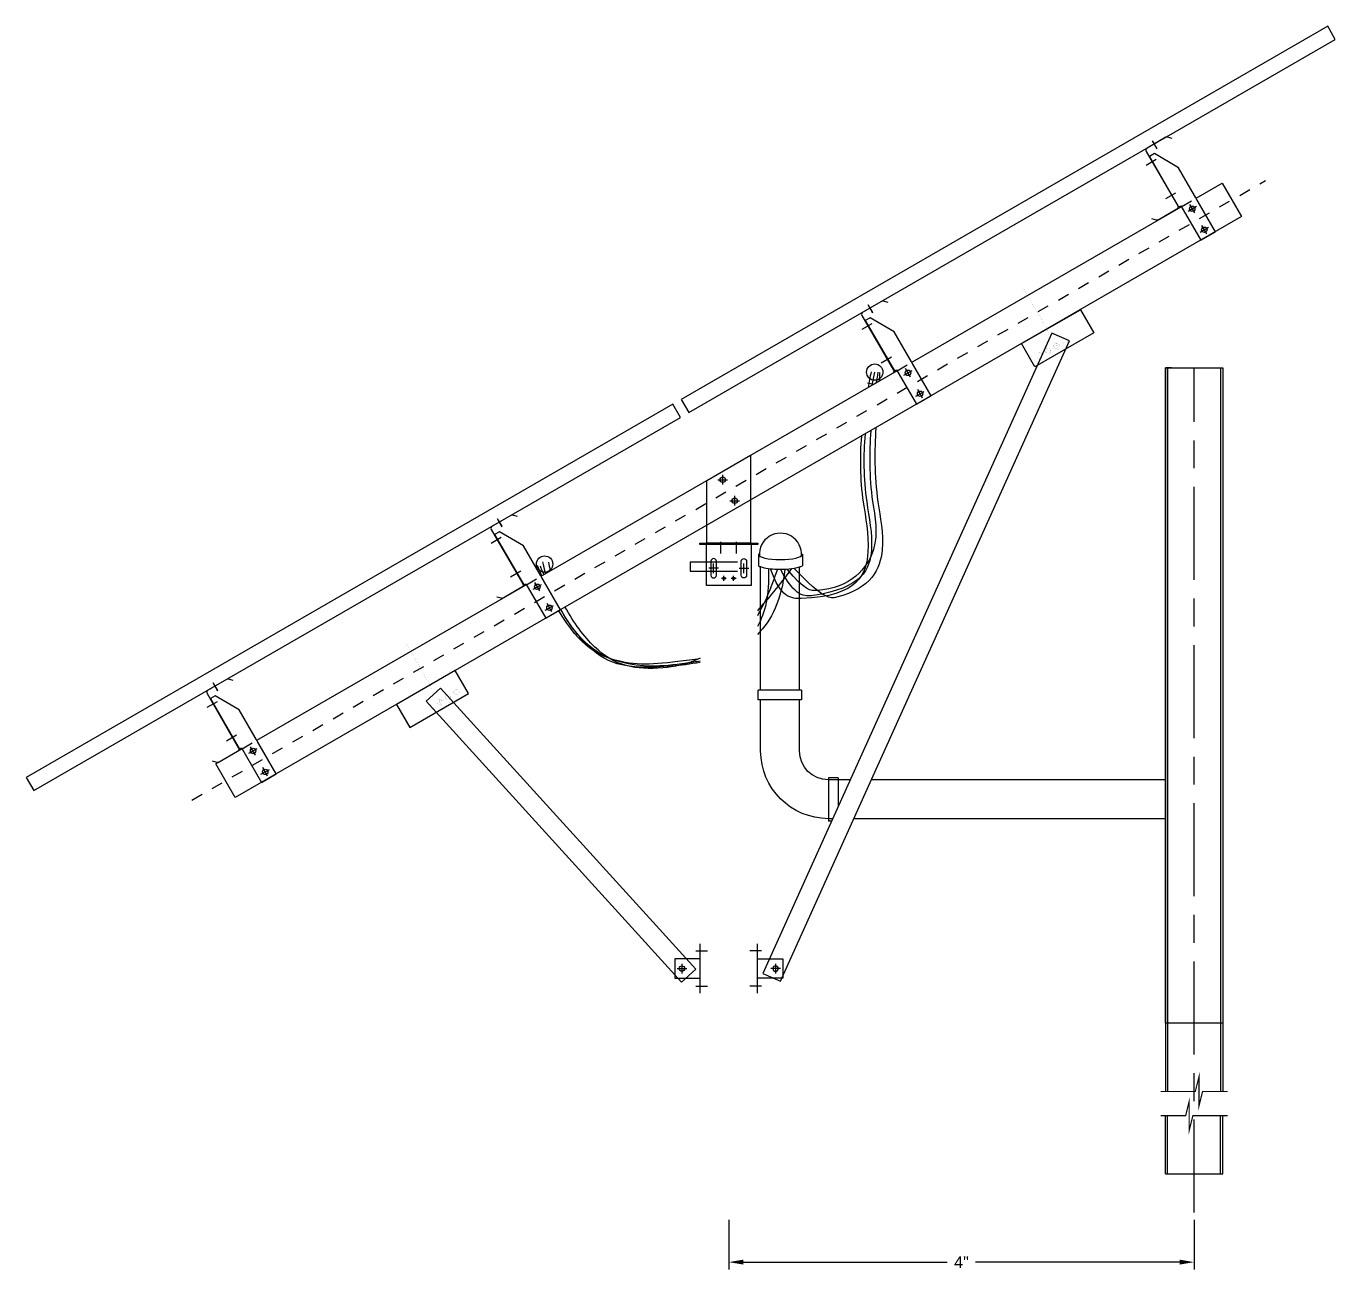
# Model space of a CAD drawing. Extents: x -272 to 283, y -5 to 246.
# Drawn here: x 268.99 to 280.27, y 66.06 to 76.75 of the extents above; entities that cross this region are included whole.
import ezdxf
from ezdxf.enums import TextEntityAlignment as Align

# ---------------------------------------------------------------- set-up
doc = ezdxf.new("R2010")
doc.units = 0
doc.header["$MEASUREMENT"] = 0
for name, pattern in [('Center001', [0.034, 0.02, -0.004, 0.006, -0.004]), ('Center002', [0.068, 0.04, -0.008, 0.012, -0.008]), ('Center005', [0.17, 0.1, -0.02, 0.03, -0.02]), ('Center040', [1.36, 0.8, -0.16, 0.24, -0.16]), ('Dash005', [0.08, 0.05, -0.03]), ('Dash010', [0.16, 0.1, -0.06])]:
    doc.linetypes.add(name, pattern=pattern)
for name, color, linetype in [('CONDUIT', 4, 'Continuous'), ('E-DIM', 1, 'Continuous'), ('S-Detl-1fin', 5, 'Continuous'), ('S-Detl-2thn', 1, 'Continuous'), ('S-Detl-3med', 3, 'Continuous'), ('S-Detl-4wid', 4, 'Continuous'), ('WIRE', 3, 'Continuous')]:
    doc.layers.add(name, color=color, linetype=linetype)
doc.styles.add('NEI-A', font='arial.ttf')
doc.styles.get("Standard").update_dxf_attribs({"font": 'arial.ttf'})
doc.dimstyles.new('NEI-A', dxfattribs={"dimtxt": 0.1, "dimasz": 0.125, "dimexe": 0.0625, "dimexo": 0.0625, "dimgap": 0.0625, "dimtad": 0, "dimtih": 1, "dimtoh": 1, "dimdec": 4, "dimzin": 3, "dimdsep": 46, "dimlunit": 4, "dimtxsty": 'NEI-A', "dimcen": 0, "dimadec": 0, "dimazin": 0, "dimtfac": 0.75, "dimtdec": 4, "dimtofl": 0, "dimtmove": 0, "dimatfit": 3, "dimfxl": 1, "dimfrac": 1, "dimtolj": 1, "dimtzin": 0, "dimarcsym": 0})

# ---------------------------------------------------------------- blocks, each defined once
blk = doc.blocks.new('*U29')
at = {"color": 0}
blk.add_lwpolyline([(0, 0), (77.01, 0), (77.01, 1.57), (0, 1.57)], close=True, dxfattribs=at)
at = {"layer": 'S-Detl-1fin', "linetype": 'Center002'}
for p, q in [((21.57, 0.28), (21.57, -0.51)), ((55.43, 0.28), (55.43, -0.51))]:
    blk.add_line(p, q, dxfattribs=at)
at = {"layer": 'Defpoints', "flags": 8}
blk.add_attdef('NAME', text='', height=1, dxfattribs=at).set_placement((0.13, 0.62), align=Align.MIDDLE_LEFT)
blk = doc.blocks.new('*U35')
at = {"color": 0}
blk.add_lwpolyline([(0, 0), (77.01, 0), (77.01, 1.57), (0, 1.57)], close=True, dxfattribs=at)
at = {"layer": 'S-Detl-1fin', "linetype": 'Center002'}
for p, q in [((21.57, 0.28), (21.57, -0.51)), ((55.43, 0.28), (55.43, -0.51))]:
    blk.add_line(p, q, dxfattribs=at)
at = {"layer": 'Defpoints', "flags": 8}
blk.add_attdef('NAME', text='', height=1, dxfattribs=at).set_placement((0.13, 0.62), align=Align.MIDDLE_LEFT)
blk = doc.blocks.new('*U36')
blk.add_lwpolyline([(59.9375, -4), (-59.9375, -4), (-59.9375, 0), (59.9375, 0)], close=True)
at = {"layer": 'S-Detl-1fin', "linetype": 'Center040'}
blk.add_line((-63.9375, -2), (63.9375, -2), dxfattribs=at)
blk = doc.blocks.new('*U37')
at = {"layer": 'S-Detl-1fin', "linetype": 'Center002'}
for p, q in [((-0.44, -7.75), (0.56, -7.75)), ((0.06, -8.25), (0.06, -7.25)), ((-0.44, -10.25), (0.56, -10.25)), ((0.06, -10.75), (0.06, -9.75))]:
    blk.add_line(p, q, dxfattribs=at)
at = {"layer": 'S-Detl-2thn'}
blk.add_circle((0.06, -10.25), 0.281, dxfattribs=at)
blk.add_wipeout([(-0.8, -7.09), (-0.8, -6.91), (0.93, -6.91), (0.93, -7.09)])
at = {"color": 0, "linetype": 'Dash010'}
blk.add_line((-0.81, -7), (0.94, -7), dxfattribs=at)
at = {"color": 0}
blk.add_lwpolyline([(-0.81, -11), (0.94, -11), (0.94, -3.38), (-0.47, -0.88), (-1.06, -0.88), (-1.06, -6.88), (-0.81, -6.88)], close=True, dxfattribs=at)
at = {"layer": 'S-Detl-2thn'}
blk.add_circle((0.06, -7.75), 0.281, dxfattribs=at)
blk = doc.blocks.new('*U25')
at = {"layer": 'S-Detl-1fin', "linetype": 'Center002'}
for p, q in [((-0.44, -7.75), (0.56, -7.75)), ((0.06, -8.25), (0.06, -7.25)), ((-0.44, -10.25), (0.56, -10.25)), ((0.06, -10.75), (0.06, -9.75))]:
    blk.add_line(p, q, dxfattribs=at)
at = {"layer": 'S-Detl-2thn'}
blk.add_circle((0.06, -10.25), 0.281, dxfattribs=at)
blk.add_wipeout([(-0.8, -7.09), (-0.8, -6.91), (0.93, -6.91), (0.93, -7.09)])
at = {"color": 0, "linetype": 'Dash010'}
blk.add_line((-0.81, -7), (0.94, -7), dxfattribs=at)
at = {"color": 0}
blk.add_lwpolyline([(-0.81, -11), (0.94, -11), (0.94, -3.38), (-0.47, -0.88), (-1.06, -0.88), (-1.06, -6.88), (-0.81, -6.88)], close=True, dxfattribs=at)
at = {"layer": 'S-Detl-2thn'}
blk.add_circle((0.06, -7.75), 0.281, dxfattribs=at)
blk = doc.blocks.new('*U26')
at = {"layer": 'S-Detl-1fin', "linetype": 'Center002'}
for p, q in [((-0.44, -7.75), (0.56, -7.75)), ((0.06, -8.25), (0.06, -7.25)), ((-0.44, -10.25), (0.56, -10.25)), ((0.06, -10.75), (0.06, -9.75))]:
    blk.add_line(p, q, dxfattribs=at)
at = {"layer": 'S-Detl-2thn'}
blk.add_circle((0.06, -10.25), 0.281, dxfattribs=at)
blk.add_wipeout([(-0.8, -7.09), (-0.8, -6.91), (0.93, -6.91), (0.93, -7.09)])
at = {"color": 0, "linetype": 'Dash010'}
blk.add_line((-0.81, -7), (0.94, -7), dxfattribs=at)
at = {"color": 0}
blk.add_lwpolyline([(-0.81, -11), (0.94, -11), (0.94, -3.38), (-0.47, -0.88), (-1.06, -0.88), (-1.06, -6.88), (-0.81, -6.88)], close=True, dxfattribs=at)
at = {"layer": 'S-Detl-2thn'}
blk.add_circle((0.06, -7.75), 0.281, dxfattribs=at)
blk = doc.blocks.new('*U27')
at = {"layer": 'S-Detl-1fin', "linetype": 'Center002'}
for p, q in [((-0.44, -7.75), (0.56, -7.75)), ((0.06, -8.25), (0.06, -7.25)), ((-0.44, -10.25), (0.56, -10.25)), ((0.06, -10.75), (0.06, -9.75))]:
    blk.add_line(p, q, dxfattribs=at)
at = {"layer": 'S-Detl-2thn'}
blk.add_circle((0.06, -10.25), 0.281, dxfattribs=at)
blk.add_wipeout([(-0.8, -7.09), (-0.8, -6.91), (0.93, -6.91), (0.93, -7.09)])
at = {"color": 0, "linetype": 'Dash010'}
blk.add_line((-0.81, -7), (0.94, -7), dxfattribs=at)
at = {"color": 0}
blk.add_lwpolyline([(-0.81, -11), (0.94, -11), (0.94, -3.38), (-0.47, -0.88), (-1.06, -0.88), (-1.06, -6.88), (-0.81, -6.88)], close=True, dxfattribs=at)
at = {"layer": 'S-Detl-2thn'}
blk.add_circle((0.06, -7.75), 0.281, dxfattribs=at)
blk = doc.blocks.new('*U28')
at = {"linetype": 'Center002'}
for p, q in [((-0.62, 0.58), (-0.62, 1.58)), ((-1.12, 1.08), (-0.12, 1.08)), ((0.12, -1.08), (1.12, -1.08)), ((0.62, -1.58), (0.62, -0.58))]:
    blk.add_line(p, q, dxfattribs=at)
blk.add_lwpolyline([(-2.25, 1.01), (2.25, 3.61), (2.25, -5.46), (-2.25, -5.46)], close=True)
for centre in [(-0.62, 1.08), (0.62, -1.08)]:
    blk.add_circle(centre, 0.281)
blk = doc.blocks.new('*U34')
at = {"linetype": 'Center002'}
for p, q in [((-0.81, -6.51), (-0.81, -4.92)), ((0.81, -6.51), (0.81, -4.92)), ((-1.06, -8.05), (-2.06, -8.05)), ((-1.56, -8.55), (-1.56, -7.55)), ((1.06, -8.05), (2.06, -8.05)), ((1.56, -8.55), (1.56, -7.55))]:
    blk.add_line(p, q, dxfattribs=at)
at = {"linetype": 'Center001'}
for p, q in [((-0.75, -9.08), (-0.25, -9.08)), ((-0.5, -9.33), (-0.5, -8.83)), ((0.25, -9.08), (0.75, -9.08)), ((0.5, -9.33), (0.5, -8.83))]:
    blk.add_line(p, q, dxfattribs=at)
blk.add_lwpolyline([(-3, -5.59), (-3, -5.46), (3, -5.46), (3, -5.59)], close=True)
blk.add_lwpolyline([(2.31, -5.59), (2.31, -9.83), (-2.31, -9.83), (-2.31, -5.59)])
for points in [[(-1.84, -8.77, 1), (-1.28, -8.77), (-1.28, -7.33, 1), (-1.84, -7.33)], [(1.84, -8.77, -1), (1.28, -8.77), (1.28, -7.33, -1), (1.84, -7.33)]]:
    blk.add_lwpolyline(points, format="xyb", close=True)
for centre in [(-0.5, -9.08), (0.5, -9.08)]:
    blk.add_circle(centre, 0.125)
blk = doc.blocks.new('*U33')
at = {"linetype": 'Center005', "const_width": 0.007}
blk.add_lwpolyline([(0, -2.44), (0, 2.9)], dxfattribs=at)
blk.add_lwpolyline([(-4, -4.75), (3, -4.75), (3, -2), (-4, -2)], close=True)
at = {"const_width": 0.007}
for points in [[(-1.28, -4, 1), (-0.72, -4, 1)], [(-0.28, -4, 1), (0.28, -4, 1)], [(0.72, -4, 1), (1.28, -4, 1)], [(1.72, -4, 1), (2.28, -4, 1)]]:
    blk.add_lwpolyline(points, format="xyb", close=True, dxfattribs=at)
at = {"linetype": 'Center002', "const_width": 0.007}
for points in [[(0.5, -4), (-0.5, -4)], [(0, -3.5), (0, -4.5)]]:
    blk.add_lwpolyline(points, dxfattribs=at)
blk = doc.blocks.new('SE GM Post Clip')
at = {"linetype": 'Center002'}
for p, q in [((-0.44, 1.81), (1.14, 1.81)), ((-2.38, 0), (-1.38, 0)), ((-1.88, 0.5), (-1.88, -0.5)), ((-0.44, -1.81), (1.14, -1.81))]:
    blk.add_line(p, q, dxfattribs=at)
blk.add_line((0, -2.56), (0, 2.56))
blk.add_lwpolyline([(0, 1), (-2.62, 1), (-2.62, -1), (0, -1)])
blk.add_circle((-1.88, 0), 0.281)
blk = doc.blocks.new('*U30')
at = {"color": 0}
blk.add_lwpolyline([(-1, 1), (-1, -1), (38.17, -1), (38.17, 1)], close=True, dxfattribs=at)
blk = doc.blocks.new('*U31')
at = {"linetype": 'Center005', "const_width": 0.007}
blk.add_lwpolyline([(0, -2.44), (0, 2.9)], dxfattribs=at)
blk.add_lwpolyline([(4, -4.75), (-3, -4.75), (-3, -2), (4, -2)], close=True)
at = {"const_width": 0.007}
for points in [[(-1.72, -4, -1), (-2.28, -4, -1)], [(-0.72, -4, -1), (-1.28, -4, -1)], [(0.28, -4, -1), (-0.28, -4, -1)], [(1.28, -4, -1), (0.72, -4, -1)]]:
    blk.add_lwpolyline(points, format="xyb", close=True, dxfattribs=at)
at = {"linetype": 'Center002', "const_width": 0.007}
for points in [[(-0.5, -4), (0.5, -4)], [(0, -3.5), (0, -4.5)]]:
    blk.add_lwpolyline(points, dxfattribs=at)
blk = doc.blocks.new('*U32')
at = {"color": 0}
blk.add_lwpolyline([(-1, 1), (-1, -1), (71.48, -1), (71.48, 1)], close=True, dxfattribs=at)
blk = doc.blocks.new('*D86')
at = {"layer": 'Defpoints', "color": 0, "transparency": 16777216}
for p in [(275.031, 66.548), (279.031, 66.548), (279.031, 66.123)]:
    blk.add_point(p, dxfattribs=at)
at = {"layer": 'E-DIM', "color": 0, "lineweight": -2, "transparency": 16777216}
for p, q in [((275.031, 66.486), (275.031, 66.06)), ((279.031, 66.486), (279.031, 66.06)), ((275.156, 66.123), (276.909, 66.123)), ((278.906, 66.123), (277.153, 66.123))]:
    blk.add_line(p, q, dxfattribs=at)
at = {"layer": 'E-DIM', "color": 0, "transparency": 16777216}
for points in [[(275.156, 66.144), (275.156, 66.102), (275.031, 66.123)], [(278.906, 66.144), (278.906, 66.102), (279.031, 66.123)]]:
    blk.add_solid(points, dxfattribs=at)
at = {"layer": 'E-DIM', "color": 0, "transparency": 16777216, "insert": (277.031, 66.123), "char_height": 0.1, "attachment_point": 5, "style": 'NEI-A'}
blk.add_mtext('\\A1;4"', dxfattribs=at)

msp = doc.modelspace()

# ---------------------------------------------------------------- linework, layer by layer
msp.add_line((278.83783, 73.81338), (278.78471, 73.81338))
at = {"color": 0}
for p, q in [((278.78471, 73.81338), (278.78471, 67.58988)), ((278.80263, 73.81338), (278.80263, 67.58988)), ((279.21742, 73.81338), (279.27638, 73.81338)), ((279.25846, 73.81338), (279.25846, 67.58988)), ((279.27638, 73.81338), (279.27638, 67.58988)), ((278.78471, 66.88154), (278.78471, 67.38154)), ((278.80263, 66.88154), (278.80263, 67.38154)), ((279.25846, 66.88154), (279.25846, 67.38154)), ((279.27638, 66.88154), (279.27638, 67.38154)), ((278.78471, 66.88154), (279.27638, 66.88154))]:
    msp.add_line(p, q, dxfattribs=at)
at = {"color": 0, "linetype": 'Dash005'}
msp.add_line((278.84075, 73.81338), (279.22033, 73.81338), dxfattribs=at)
at = {"color": 0}
for points in [[(278.84301, 75.78529), (278.80269, 75.7961, 0.19891237), (278.78689, 75.79402), (278.62676, 75.70157, 0.41421356), (278.61914, 75.67311), (278.88997, 75.20401, -0.41421356), (278.88234, 75.17555), (278.72222, 75.0831, -0.19891237), (278.70641, 75.08102), (278.66609, 75.09183)], [(276.3995, 74.37453), (276.35918, 74.38534, 0.19891237), (276.34338, 74.38325), (276.18325, 74.29081, 0.41421356), (276.17563, 74.26235), (276.44646, 73.79325, -0.41421356), (276.43883, 73.76479), (276.27871, 73.67234, -0.19891237), (276.2629, 73.67026), (276.22258, 73.68107)], [(273.21328, 72.53496), (273.17296, 72.54577, 0.19891237), (273.15715, 72.54369), (272.99703, 72.45124, 0.41421356), (272.9894, 72.42278), (273.26024, 71.95368, -0.41421356), (273.25261, 71.92522), (273.09249, 71.83278, -0.19891237), (273.07668, 71.8307), (273.03636, 71.8415)], [(270.76977, 71.1242), (270.72945, 71.13501, 0.19891237), (270.71364, 71.13293), (270.55352, 71.04048, 0.41421356), (270.54589, 71.01202), (270.81673, 70.54292, -0.41421356), (270.8091, 70.51446), (270.64898, 70.42202, -0.19891237), (270.63317, 70.41993), (270.59285, 70.43074)]]:
    msp.add_lwpolyline(points, format="xyb", dxfattribs=at)
at = {"color": 0, "const_width": 0.01}
for points in [[(278.74304, 67.58988), (279.04096, 67.58988), (279.07221, 67.71488), (279.07221, 67.46488), (279.10346, 67.58988), (279.31804, 67.58988)], [(278.74304, 67.38154), (278.95763, 67.38154), (278.98888, 67.50654), (278.98888, 67.25654), (279.02013, 67.38154), (279.31804, 67.38154)]]:
    msp.add_lwpolyline(points, dxfattribs=at)
at = {"layer": 'CONDUIT'}
for points in [[(275.28527, 72.20896, -0.00654355), (275.2933, 72.21381, -0.00654355)], [(275.65552, 72.21381, -0.00654355), (275.66355, 72.20896)], [(275.92252, 69.93578), (275.88813, 69.93578, -0.41421356), (275.30482, 70.51909)], [(276.07291, 70.2691), (275.88813, 70.2691, -0.41421356), (275.63814, 70.51909)]]:
    msp.add_lwpolyline(points, format="xyb", dxfattribs=at)
for points in [[(275.28527, 72.20896), (275.28527, 72.10918)], [(275.66355, 72.20896), (275.66355, 72.10919)], [(275.30482, 71.0399), (275.30482, 72.10186)], [(275.63814, 71.0399), (275.63814, 72.10001)], [(275.28398, 70.95657), (275.28398, 71.0399)], [(275.6548, 71.0399), (275.28398, 71.0399)], [(275.6548, 71.0399), (275.6548, 70.95657)], [(275.6548, 70.95657), (275.28398, 70.95657)], [(275.97146, 70.28577), (275.88813, 70.28577)], [(275.88813, 70.28577), (275.88813, 69.91495)], [(275.97146, 70.28577), (275.97146, 70.04424)], [(277.52375, 70.26909), (276.25575, 70.2691)], [(278.78471, 70.26909), (277.52375, 70.26909)], [(275.91312, 69.91495), (275.88813, 69.91495)], [(277.52375, 69.93577), (276.10536, 69.93578)], [(278.78471, 69.93577), (277.52375, 69.93577)]]:
    msp.add_lwpolyline(points, dxfattribs=at)
at = {"layer": 'CONDUIT', "linetype": 'ByBlock', "flags": 128}
for points in [[(275.30482, 70.51909), (275.30482, 70.95657)], [(275.63814, 70.51909), (275.63814, 70.95657)]]:
    msp.add_lwpolyline(points, dxfattribs=at)
at = {"layer": 'CONDUIT'}
for centre in [(276.28572, 73.77496), (273.44747, 72.12529)]:
    msp.add_circle(centre, 0.07017, dxfattribs=at)
msp.add_arc((275.47441, 72.20896), 0.18118, 355.710983, 184.289017, dxfattribs=at)
msp.add_ellipse((275.47441, 72.20896), major_axis=(-0.18914, 0), ratio=0.24214006, start_param=0, end_param=3.14159265, dxfattribs=at)
msp.add_open_spline([(275.28527, 72.10918), (275.28592, 72.1089), (275.28657, 72.10862), (275.28721, 72.10835), (275.29235, 72.10621), (275.29747, 72.10432), (275.32326, 72.09564), (275.34575, 72.09072), (275.39426, 72.08349), (275.42021, 72.08124), (275.48095, 72.07912), (275.51602, 72.08015), (275.58176, 72.08667), (275.6121, 72.09194), (275.6476, 72.10293), (275.65557, 72.10575), (275.66355, 72.10919)], degree=3, knots=[0.53104902, 0.53104902, 0.53104902, 0.53104902, 0.54341047, 0.54341047, 0.54341047, 0.6413763, 0.6413763, 1.03743734, 1.03743734, 1.43349838, 1.43349838, 1.94523153, 1.94523153, 2.45696468, 2.45696468, 2.61026461, 2.61026461, 2.61026461, 2.61026461], dxfattribs=at)
at = {"layer": 'S-Detl-1fin', "linetype": 'Center005'}
for p, q in [((278.71221, 75.69385), (278.67171, 75.764)), ((276.2687, 74.28309), (276.2282, 74.35324)), ((273.08248, 72.44352), (273.04198, 72.51368)), ((270.63897, 71.03276), (270.59847, 71.10291))]:
    msp.add_line(p, q, dxfattribs=at)
at = {"layer": 'S-Detl-1fin', "linetype": 'Center002'}
for p, q in [((278.70511, 75.60246), (278.59084, 75.53649)), ((278.87177, 75.31379), (278.75751, 75.24782)), ((276.2616, 74.1917), (276.14733, 74.12573)), ((276.42826, 73.90303), (276.314, 73.83706)), ((273.07537, 72.35214), (272.96111, 72.28616)), ((273.24204, 72.06346), (273.12777, 71.99749)), ((270.63186, 70.94137), (270.5176, 70.8754)), ((270.79853, 70.6527), (270.68426, 70.58673))]:
    msp.add_line(p, q, dxfattribs=at)
at = {"layer": 'S-Detl-1fin', "linetype": 'Center040'}
msp.add_line((279.03054, 66.54821), (279.03054, 73.81338), dxfattribs=at)
at = {"layer": 'S-Detl-4wid'}
msp.add_line((278.78471, 73.81338), (279.27638, 73.81338), dxfattribs=at)
at = {"layer": 'WIRE'}
msp.add_lwpolyline([(278.78471, 73.81338), (279.27638, 73.81338), (279.27638, 68.1766), (278.78471, 68.1766)], close=True, dxfattribs=at)
msp.add_lwpolyline([(275.10522, 72.14146), (274.69967, 72.14147), (274.69967, 72.06474), (275.10522, 72.06473)], dxfattribs=at)
for points in [[(276.25392, 73.77628), (276.24523, 73.7328), (276.23654, 73.68843), (276.22816, 73.64316)], [(276.28387, 73.77547), (276.27645, 73.73851), (276.26902, 73.70088), (276.26179, 73.66258)], [(276.31082, 73.77467), (276.307, 73.74492), (276.30296, 73.71469), (276.29884, 73.68397)], [(276.32774, 73.77144), (276.32684, 73.74748), (276.32565, 73.72321), (276.32422, 73.69862)], [(275.57096, 72.08597), (275.46354, 71.94219), (275.36582, 71.82297), (275.27638, 71.72405)], [(275.37171, 72.0844), (275.38037, 71.85838), (275.34195, 71.70015), (275.27638, 71.58828)], [(275.51166, 72.08071), (275.48759, 71.81813), (275.398, 71.64002), (275.27638, 71.51828)], [(275.44829, 72.08026), (275.39422, 71.91461), (275.3363, 71.78412), (275.27638, 71.68099)]]:
    msp.add_open_spline(points, degree=3, dxfattribs=at)
for points, knots in [([(276.29519, 73.29696), (276.28323, 73.10003), (276.27798, 72.76403), (276.39893, 72.22936), (276.24494, 71.88676), (275.84967, 71.81665), (275.59136, 72.08909)], [6.30718024, 6.30718024, 6.30718024, 6.30718024, 13.61868835, 17.85489766, 22.73274239, 23.55511522, 23.55511522, 23.55511522, 23.55511522]), ([(276.17051, 73.22497), (276.15664, 73.0478), (276.15814, 72.73459), (276.27261, 72.22856), (276.13793, 71.80606), (275.47419, 71.83049), (275.39067, 72.0844)], [7.18703578, 7.18703578, 7.18703578, 7.18703578, 13.61868835, 17.85489766, 22.73274239, 23.55511522, 23.55511522, 23.55511522, 23.55511522]), ([(276.20188, 73.24308), (276.18655, 73.06104), (276.18653, 72.7423), (276.30256, 72.22936), (276.16788, 71.88676), (275.60278, 71.83695), (275.47512, 72.07983)], [6.97482194, 6.97482194, 6.97482194, 6.97482194, 13.61868835, 17.85489766, 22.73274239, 23.55511522, 23.55511522, 23.55511522, 23.55511522]), ([(276.25171, 73.27185), (276.23739, 73.08322), (276.23501, 72.75645), (276.35332, 72.23345), (276.05399, 71.89086), (275.6843, 71.89388), (275.53235, 72.08197)], [6.66570194, 6.66570194, 6.66570194, 6.66570194, 13.61868835, 17.85489766, 22.73274239, 23.55511522, 23.55511522, 23.55511522, 23.55511522])]:
    msp.add_open_spline(points, degree=3, knots=knots, dxfattribs=at)

# ---------------------------------------------------------------- block references
at = {"layer": 'S-Detl-2thn', "xscale": 0.08333333333333331, "yscale": 0.08333333333333331, "zscale": 0.08333333333333331, "rotation": 29.99999999999999}
for name, p in [('*U31', (277.68152, 74.28981)), ('*U33', (272.37956, 71.22872))]:
    msp.add_blockref(name, p, dxfattribs=at)
at = {"layer": 'S-Detl-2thn', "yscale": 0.08333333333333333, "zscale": 0.08333333333333333}
for name, p, xscale in [('*U28', (275.03054, 72.75926), 0.08333333333333333), ('*U34', (275.03054, 72.75926), 0.08333333333333333), ('SE GM Post Clip', (274.78471, 68.64737), 0.08333333333333333), ('SE GM Post Clip', (275.27638, 68.64737), -0.08333333333333333)]:
    msp.add_blockref(name, p, dxfattribs=dict(at, xscale=xscale))
at = {"layer": 'S-Detl-3med'}
for name, p, xscale, yscale, zscale, rotation in [('*U36', (274.94721, 72.9036), 0.08333333333333331, 0.08333333333333331, 0.08333333333333331, 29.99999999999999), ('*U30', (272.54623, 70.94004), 0.08333333333333333, 0.08333333333333333, 0.08333333333333333, 312.2461215296137)]:
    msp.add_blockref(name, p, dxfattribs=dict(at, xscale=xscale, yscale=yscale, zscale=zscale, rotation=rotation))
at = {"layer": 'S-Detl-4wid', "xscale": 0.08333333333333331, "yscale": 0.08333333333333331, "zscale": 0.08333333333333331, "rotation": 29.99999999999999}
for name, p in [('*U35', (274.68697, 73.42693)), ('*U29', (269.05724, 70.1766))]:
    msp.add_blockref(name, p, dxfattribs=at)

# ---------------------------------------------------------------- dimensions: what is measured, and where the dimension line sits
at = {"layer": 'E-DIM'}
dim = msp.add_linear_dim(base=(279.03054, 66.12279), p1=(275.03054, 66.54821), p2=(279.03054, 66.54821), dimstyle='NEI-A', dxfattribs=at)
dim.commit()
dim.dimension.update_dxf_attribs({"geometry": '*D86', "text_midpoint": (277.03054, 66.12279), "dimtype": 160})

# ---------------------------------------------------------------- next in the draw order: block references
at = {"layer": 'S-Detl-2thn', "xscale": 0.08333333333333331, "yscale": 0.08333333333333331, "zscale": 0.08333333333333331, "rotation": 29.99999999999999}
for name, p in [('*U27', (278.68751, 75.73664)), ('*U26', (276.244, 74.32588)), ('*U25', (273.05778, 72.48631)), ('*U37', (270.61427, 71.07555))]:
    msp.add_blockref(name, p, dxfattribs=at)

# ---------------------------------------------------------------- next in the draw order: linework, layer by layer
at = {"layer": 'WIRE'}
for points in [[(273.42312, 72.02367), (273.41125, 72.05192), (273.39934, 72.0813), (273.38738, 72.11185)], [(273.44106, 72.03403), (273.4314, 72.05735), (273.4217, 72.08142), (273.41198, 72.10627)], [(273.45561, 72.04243), (273.44591, 72.07729), (273.4383, 72.11164), (273.43311, 72.14503)], [(273.49914, 72.06756), (273.493, 72.09249), (273.48799, 72.11709), (273.48424, 72.14119)]]:
    msp.add_open_spline(points, degree=3, dxfattribs=at)
for points, knots in [([(274.78471, 71.3116), (274.75311, 71.30688), (274.42399, 71.26567), (274.15045, 71.23039), (273.75453, 71.40842), (273.57029, 71.72374)], [0.89681682, 0.89681682, 0.89681682, 0.89681682, 1, 2, 2.75541951, 2.75541951, 2.75541951, 2.75541951]), ([(274.78471, 71.29129), (274.74504, 71.28285), (274.46366, 71.24329), (274.17408, 71.22266), (273.77391, 71.405), (273.58631, 71.73298)], [0.8425235, 0.8425235, 0.8425235, 0.8425235, 1, 2, 2.76716656, 2.76716656, 2.76716656, 2.76716656]), ([(274.78471, 71.27994), (274.69871, 71.26304), (274.21473, 71.21098), (273.91824, 71.26296), (273.65679, 71.61049), (273.58719, 71.73349)], [0.78999767, 0.78999767, 0.78999767, 0.78999767, 1, 2, 2.4788284, 2.4788284, 2.4788284, 2.4788284]), ([(274.78471, 71.31688), (274.66021, 71.25493), (274.29793, 71.20152), (273.96365, 71.26013), (273.69639, 71.62213), (273.62432, 71.75493)], [0.60733285, 0.60733285, 0.60733285, 0.60733285, 1, 2, 2.5114403, 2.5114403, 2.5114403, 2.5114403])]:
    msp.add_open_spline(points, degree=3, knots=knots, dxfattribs=at)

# ---------------------------------------------------------------- next in the draw order: block references
at = {"layer": 'S-Detl-3med', "xscale": 0.0833333333333333, "yscale": 0.0833333333333333, "zscale": 0.0833333333333333, "rotation": 245.7155618643101}
msp.add_blockref('*U32', (277.84819, 74.00113), dxfattribs=at)

doc.saveas('drawing.dxf')
